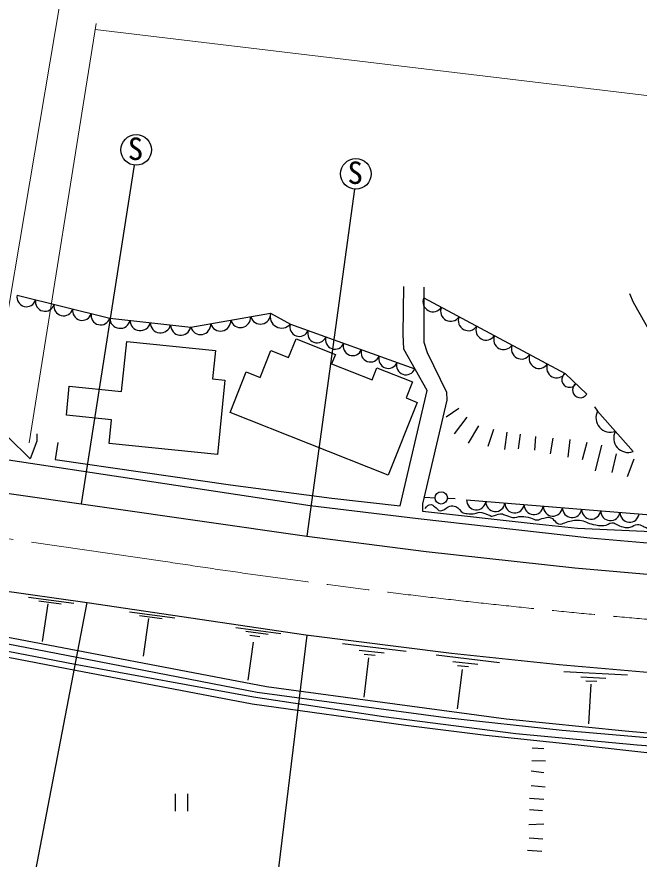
# Model space of a CAD drawing. Units: millimetres, scale not verified. Extents: x 40000 to 680000, y 20000 to 380000.
# Drawn here: x 296923 to 347679, y 246234 to 314968 of the extents above; entities that cross this region are included whole.
import ezdxf
from ezdxf.enums import TextEntityAlignment as Align

# ---------------------------------------------------------------- set-up
doc = ezdxf.new("R2010")
doc.units = ezdxf.units.MM
doc.header["$LTSCALE"] = 1000
doc.linetypes.add('CHAIN', pattern=[18.5, 12, -1.5, 3.5, -1.5])
for name, color, linetype, lineweight in [('M-BGD', 7, 'Continuous', 25), ('M-BMK', 2, 'CHAIN', 13), ('M-STR-HTXT', 7, 'Continuous', 13)]:
    doc.layers.add(name, color=color, linetype=linetype, lineweight=lineweight)
doc.styles.add('ＭＳ ゴシック', font='')
doc.styles.get('ＭＳ ゴシック').set_extended_font_data('MS Gothic')

msp = doc.modelspace()

# ---------------------------------------------------------------- linework, layer by layer
at = {"layer": 'M-BGD'}
for p, q in [((306504, 302869), (302160, 275235)), ((324463, 300910), (320579, 272599)), ((328443, 289071), (328496, 292968)), ((330111, 292915), (330120, 288410)), ((346881, 292395), (347197, 291684)), ((347197, 291684), (348698, 289038)), ((319082, 287161), (319692, 288698)), ((319692, 288698), (322901, 287424)), ((328478, 287842), (328443, 289071)), ((305462, 284387), (305880, 288475)), ((305880, 288475), (313117, 287735)), ((330120, 288410), (330400, 287585)), ((313117, 287735), (312880, 285419)), ((316770, 285537), (317642, 287733)), ((317642, 287733), (319082, 287161)), ((322901, 287424), (322599, 286662)), ((330392, 284472), (328478, 287842)), ((330400, 287585), (331963, 284338)), ((322599, 286662), (325891, 285355)), ((314323, 282688), (315633, 285988)), ((315633, 285988), (316770, 285537)), ((325891, 285355), (326279, 286332)), ((326279, 286332), (329200, 285172)), ((312880, 285419), (313896, 285315)), ((313896, 285315), (313277, 279263)), ((300961, 282467), (301201, 284822)), ((301201, 284822), (305462, 284387)), ((329200, 285172), (328682, 283866)), ((328189, 275055), (330392, 284472)), ((331963, 284338), (332000, 283689)), ((329577, 283511), (327218, 277569)), ((328682, 283866), (329577, 283511)), ((332000, 283689), (330000, 275238)), ((327218, 277569), (314323, 282688)), ((332973, 283004), (331943, 282314)), ((304643, 282091), (300961, 282467)), ((304447, 280165), (304643, 282091)), ((333629, 282291), (332587, 280945)), ((334565, 281588), (333746, 280172)), ((335793, 281296), (335349, 279915)), ((297999, 278891), (296185, 280705)), ((298561, 280939), (298561, 280342)), ((336893, 281085), (336695, 279658)), ((337970, 280910), (337818, 279704)), ((339234, 280722), (339152, 279599)), ((340638, 280582), (340428, 279307)), ((342019, 280488), (341855, 279049)), ((320839, 275077), (287512, 280116)), ((298561, 280342), (297999, 278891)), ((300269, 280225), (300048, 278837)), ((313277, 279263), (304447, 280165)), ((343423, 280231), (343037, 278827)), ((344617, 280020), (344102, 277926)), ((345799, 279307), (345459, 277785)), ((300048, 278837), (314339, 276792)), ((347241, 278877), (346691, 277438)), ((287135, 277385), (320579, 272599)), ((314339, 276792), (322607, 275704)), ((322607, 275704), (328189, 275055)), ((330203, 275768), (331038, 275732)), ((332037, 275689), (332660, 275663)), ((329660, 273998), (320839, 275077)), ((330000, 275238), (330007, 274629)), ((333608, 275543), (350806, 274165)), ((330007, 274629), (339045, 273627)), ((343667, 272418), (329660, 273998)), ((339045, 273627), (342644, 273240)), ((342644, 273240), (356076, 272661)), ((263481, 272697), (302652, 267175)), ((320579, 272599), (330295, 271335)), ((356078, 271381), (343667, 272418)), ((330295, 271335), (342420, 269993)), ((342420, 269993), (355930, 268831)), ((301681, 262127), (266683, 268800)), ((297878, 267618), (301569, 267111)), ((317291, 260305), (282155, 266997)), ((297576, 240640), (302652, 267175)), ((298705, 267306), (300539, 267072)), ((299439, 267072), (298987, 263991)), ((302652, 267175), (320499, 264538)), ((281988, 266500), (301823, 262719)), ((306108, 266424), (309798, 265916)), ((306935, 266111), (308769, 265877)), ((281851, 265489), (301693, 261665)), ((307669, 265877), (307217, 262796)), ((314770, 265143), (318461, 264636)), ((315597, 264831), (317431, 264597)), ((315930, 264520), (316741, 264411)), ((317421, 238517), (320614, 264524)), ((320499, 264538), (332386, 263056)), ((316204, 263928), (315752, 260846)), ((323491, 263828), (328669, 263214)), ((324842, 263301), (326878, 263073)), ((301823, 262719), (316518, 259860)), ((325615, 262652), (325211, 259440)), ((325246, 262968), (326141, 262880)), ((331121, 262894), (336299, 262280)), ((332386, 263056), (341163, 262108)), ((316215, 259441), (301681, 262127)), ((332473, 262368), (334509, 262139)), ((332876, 262034), (333771, 261946)), ((341163, 262108), (354925, 260915)), ((301693, 261665), (316104, 258909)), ((333245, 261718), (332841, 258506)), ((341531, 261536), (346739, 261271)), ((342915, 261101), (344962, 261010)), ((343341, 260796), (344240, 260768)), ((343730, 260505), (343542, 257273)), ((316518, 259860), (331912, 257782)), ((327744, 258883), (317291, 260305)), ((326826, 257861), (316215, 259441)), ((316104, 258909), (328654, 257171)), ((336828, 257646), (327744, 258883)), ((337634, 256468), (326826, 257861)), ((331912, 257782), (341391, 256755)), ((328654, 257171), (335184, 256346)), ((346544, 256672), (336828, 257646)), ((347517, 255538), (337634, 256468)), ((341391, 256755), (357439, 255354)), ((357111, 255799), (346544, 256672)), ((335184, 256346), (342697, 255562)), ((339893, 255225), (338941, 255295)), ((342697, 255562), (348804, 254886)), ((357396, 254709), (347517, 255538)), ((340041, 254227), (338933, 254250)), ((339908, 253290), (338863, 253407)), ((340001, 252120), (338865, 252225)), ((309830, 251552), (309830, 250152)), ((310880, 250152), (310880, 251552)), ((339907, 251113), (338748, 251195)), ((339790, 250166), (338725, 250271)), ((339904, 249092), (338675, 249022)), ((339834, 247854), (338699, 247960)), ((339740, 246848), (338582, 246930))]:
    msp.add_line(p, q, dxfattribs=at)
for points in [[(296942, 292254), (304508, 290393), (311108, 289647), (317624, 290792), (319233, 289903), (329383, 286249)], [(330112, 292039), (341646, 285877), (343401, 284175)], [(344032, 283145), (344289, 282794), (347180, 279494)]]:
    msp.add_lwpolyline(points, dxfattribs=at)
for centre, radius in [((306655, 304110), 1250), ((324573, 302155), 1250), ((331537, 275710), 500)]:
    msp.add_circle(centre, radius, dxfattribs=at)
for centre, radius, start, end in [((297706, 292096), 780, 168.36276, 344.00308), ((299219, 291724), 780, 168.36276, 344.00308), ((300732, 291352), 780, 168.36276, 344.00308), ((330866, 291715), 820, 156.80318, 326.97424), ((302245, 290980), 780, 168.36276, 344.00308), ((303758, 290608), 780, 168.36276, 344.00308), ((316796, 290729), 831, 195.56375, 4.37297), ((318520, 290513), 938, 162.65413, 319.51122), ((332308, 290945), 820, 156.80318, 326.97424), ((305342, 290384), 835, 179.36598, 347.73626), ((306992, 290197), 835, 179.36598, 347.73626), ((313537, 290156), 831, 195.56375, 4.37297), ((315167, 290443), 831, 195.56375, 4.37297), ((333750, 290175), 820, 156.80318, 326.97424), ((308642, 290011), 835, 179.36598, 347.73626), ((310292, 289824), 835, 179.36598, 347.73626), ((311908, 289870), 831, 195.56375, 4.37297), ((319965, 289662), 771, 161.74382, 338.65234), ((321415, 289140), 771, 161.74382, 338.65234), ((335192, 289405), 820, 156.80318, 326.97424), ((322865, 288618), 771, 161.74382, 338.65234), ((336633, 288635), 820, 156.80318, 326.97424), ((324315, 288096), 771, 161.74382, 338.65234), ((338075, 287865), 820, 156.80318, 326.97424), ((325765, 287574), 771, 161.74382, 338.65234), ((339517, 287095), 820, 156.80318, 326.97424), ((327215, 287052), 771, 161.74382, 338.65234), ((328665, 286530), 771, 161.74382, 338.65234), ((340958, 286324), 820, 156.80318, 326.97424), ((341997, 285361), 624, 124.243, 327.50191), ((342875, 284510), 624, 124.243, 327.50191), ((345333, 282250), 1177, 152.48163, 289.94773), ((346778, 280600), 1177, 152.48163, 289.94773), ((334393, 275515), 785, 177.97493, 352.86328), ((335956, 275390), 785, 177.97493, 352.86328), ((337520, 275265), 785, 177.97493, 352.86328), ((339083, 275140), 785, 177.97493, 352.86328), ((340647, 275014), 785, 177.97493, 352.86328), ((342210, 274889), 785, 177.97493, 352.86328), ((343773, 274764), 785, 177.97493, 352.86328), ((345337, 274638), 785, 177.97493, 352.86328), ((346900, 274513), 785, 177.97493, 352.86328)]:
    msp.add_arc(centre, radius, start, end, dxfattribs=at)
msp.add_open_spline([(330226, 274860), (330366, 275018), (330490, 275203), (330710, 275165), (330828, 275144), (330879, 275084), (330983, 275024), (331199, 274900), (331257, 274648), (331506, 274658), (331642, 274663), (331704, 274735), (331826, 274798), (331988, 274882), (332051, 274999), (332231, 275032), (332417, 275066), (332536, 275076), (332715, 275016), (333015, 274917), (333038, 274611), (333331, 274494), (333497, 274427), (333605, 274431), (333784, 274424), (333979, 274416), (334091, 274405), (334283, 274439), (334430, 274465), (334502, 274530), (334650, 274541), (334943, 274562), (335093, 274422), (335375, 274338), (335502, 274300), (335564, 274217), (335695, 274229), (335970, 274253), (336100, 274394), (336374, 274424), (336503, 274437), (336570, 274374), (336694, 274338), (336949, 274263), (337078, 274166), (337341, 274127), (337620, 274086), (337777, 274209), (338059, 274205), (338365, 274201), (338534, 274151), (338831, 274080), (339031, 274033), (339126, 273911), (339331, 273916), (339560, 273923), (339676, 274015), (339900, 274065), (340069, 274102), (340165, 274152), (340337, 274135), (340756, 274093), (340837, 273550), (341258, 273573), (341460, 273584), (341553, 273687), (341749, 273737), (342155, 273840), (342393, 273933), (342810, 273893), (343265, 273849), (343482, 273643), (343930, 273550), (344260, 273481), (344451, 273436), (344788, 273456), (345076, 273473), (345201, 273696), (345490, 273690), (345672, 273686), (345748, 273573), (345919, 273511), (346154, 273425), (346278, 273334), (346528, 273308), (346688, 273291), (346784, 273286), (346941, 273324), (347185, 273382), (347291, 273540), (347542, 273550), (347728, 273557), (347820, 273467), (347994, 273402), (348133, 273349), (348205, 273302), (348345, 273253), (348488, 273204), (348568, 273145), (348720, 273152), (348924, 273161), (349033, 273223), (349219, 273308), (349350, 273368), (349388, 273491), (349531, 273503), (349632, 273511), (349654, 273397), (349750, 273363), (350128, 273226), (350358, 273087), (350756, 273144), (350977, 273176), (351080, 273289), (351302, 273316), (351634, 273356), (351820, 273248), (352145, 273168), (352396, 273105), (352510, 272929), (352769, 272941), (353114, 272957), (353256, 273192), (353596, 273253), (353905, 273309), (354100, 273364), (354399, 273269), (354563, 273217), (354632, 273135), (354782, 273050), (354852, 273011), (354882, 272964), (354961, 272949), (355587, 272829), (355956, 272932), (356591, 272887), (356904, 272864), (357075, 272764), (357387, 272785), (357663, 272804), (357778, 272969), (358035, 273074), (358215, 273147), (358309, 273231), (358503, 273246), (358765, 273265), (358889, 273105), (359135, 273011), (359303, 272947), (359384, 272829), (359564, 272840), (359872, 272858), (359987, 273093), (360289, 273152), (360585, 273210), (360786, 273259), (361062, 273136), (361224, 273064), (361302, 273011), (361436, 272879)], degree=3, knots=[0, 0, 0, 0, 1, 1, 1, 2, 2, 2, 3, 3, 3, 4, 4, 4, 5, 5, 5, 6, 6, 6, 7, 7, 7, 8, 8, 8, 9, 9, 9, 10, 10, 10, 11, 11, 11, 12, 12, 12, 13, 13, 13, 14, 14, 14, 15, 15, 15, 16, 16, 16, 17, 17, 17, 18, 18, 18, 19, 19, 19, 20, 20, 20, 21, 21, 21, 22, 22, 22, 23, 23, 23, 24, 24, 24, 25, 25, 25, 26, 26, 26, 27, 27, 27, 28, 28, 28, 29, 29, 29, 30, 30, 30, 31, 31, 31, 32, 32, 32, 33, 33, 33, 34, 34, 34, 35, 35, 35, 36, 36, 36, 37, 37, 37, 38, 38, 38, 39, 39, 39, 40, 40, 40, 41, 41, 41, 42, 42, 42, 43, 43, 43, 44, 44, 44, 45, 45, 45, 46, 46, 46, 47, 47, 47, 48, 48, 48, 49, 49, 49, 50, 50, 50, 51, 51, 51, 52, 52, 52, 53, 53, 53, 53], dxfattribs=at)
at = {"layer": 'M-BMK'}
msp.add_line((261505, 277445), (308829, 270553), dxfattribs=at)
msp.add_arc((400091, 863279), 599711, 261.24697, 266.28875, dxfattribs=at)
at = {"layer": 'M-STR-HTXT'}
for p, q in [((295471, 286812), (300446, 316193)), ((297932, 280218), (303399, 314419)), ((303321, 313928), (386963, 303952))]:
    msp.add_line(p, q, dxfattribs=at)

# ---------------------------------------------------------------- texts
at = {"layer": 'M-BGD', "style": 'ＭＳ ゴシック'}
for p in [(305976, 302736), (323895, 300781)]:
    msp.add_text('S', height=1833, dxfattribs=at).set_placement(p, align=Align.BOTTOM_LEFT)

doc.saveas('drawing.dxf')
